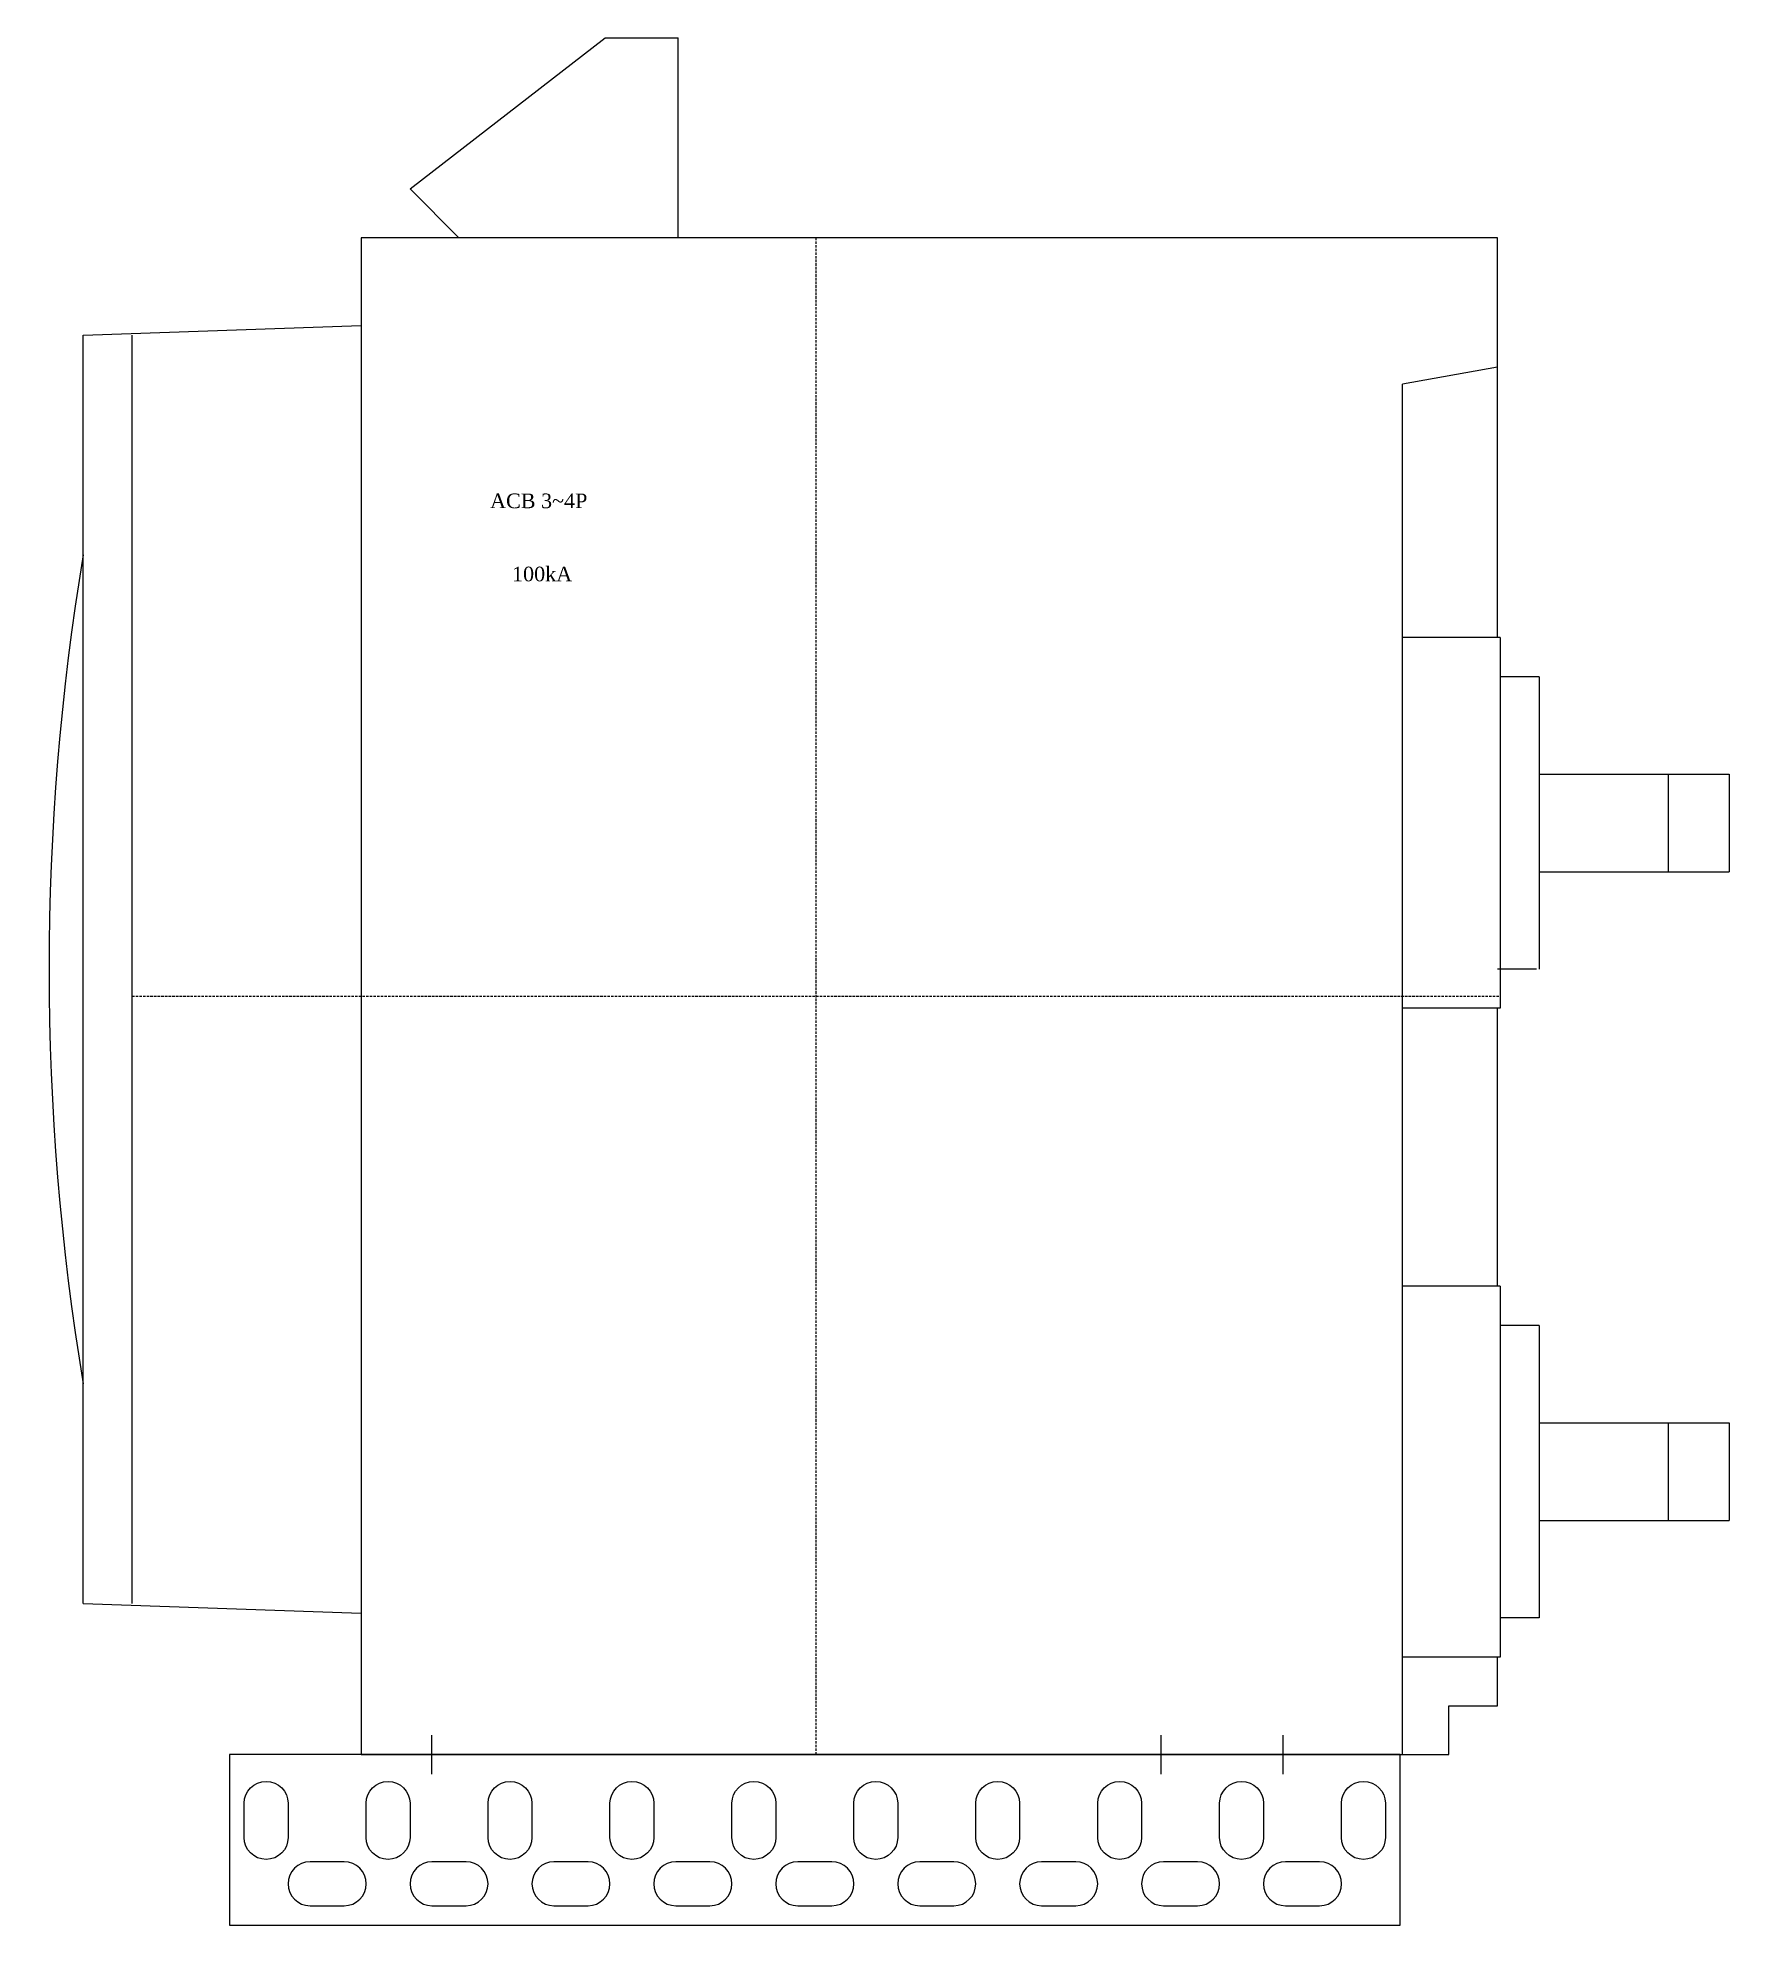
# Model space of a CAD drawing. Extents: x -2 to 344, y 0 to 387.
import ezdxf
from ezdxf.enums import TextEntityAlignment as Align

# ---------------------------------------------------------------- set-up
doc = ezdxf.new("R2010")
doc.units = 0
doc.linetypes.add('DASHED', pattern=[0.75, 0.5, -0.25])
for name, color, linetype in [('--4N-THT. MCB-MCCB-ACB', 124, 'CONTINUOUS'), ('--5N-THT. SUPPORT', 11, 'CONTINUOUS'), ('--8N-THT. FIXING HOLE', 4, 'CONTINUOUS')]:
    doc.layers.add(name, color=color, linetype=linetype)
doc.styles.add('VNI-TNR-DIM', font='times.ttf')

# ---------------------------------------------------------------- blocks, each defined once
blk = doc.blocks.new('06 - N - SC ACB CHIẾU HÔNG NW4B~50H')
at = {"layer": '--4N-THT. MCB-MCCB-ACB'}
for p, q in [((57, 165.5), (97, 196.5)), ((97, 196.5), (112, 196.5)), ((112, 155.5), (112, 196.5)), ((57, 165.5), (67, 155.5)), ((47, 155.5), (47, -155.5)), ((280, 155.5), (47, 155.5)), ((280, 73.5), (280, 155.5)), ((-10, 135.5), (47, 137.49)), ((-10, -124.5), (-10, 135.5)), ((280, 128.94), (260.5, 125.5)), ((260.5, -155.5), (260.5, 125.5)), ((280.5, 73.5), (260.5, 73.5)), ((280.5, 73.5), (280.5, -2.5)), ((288.5, 65.5), (280.5, 65.5)), ((288.5, 65.5), (288.5, 5.5)), ((288.5, 45.5), (327.5, 45.5)), ((315, 45.5), (315, 25.5)), ((327.5, 45.5), (327.5, 25.5)), ((288.5, 25.5), (327.5, 25.5)), ((288, 5.5), (280, 5.5)), ((280.5, -2.5), (260.5, -2.5)), ((280, -59.5), (280, -2.5)), ((280.5, -59.5), (260.5, -59.5)), ((280.5, -59.5), (280.5, -135.5)), ((288.5, -67.5), (280.5, -67.5)), ((288.5, -67.5), (288.5, -127.5)), ((288.5, -87.5), (327.5, -87.5)), ((315, -87.5), (315, -107.5)), ((327.5, -87.5), (327.5, -107.5)), ((288.5, -107.5), (327.5, -107.5)), ((-10, -124.5), (47, -126.49)), ((288.5, -127.5), (280.5, -127.5)), ((280.5, -135.5), (260.5, -135.5)), ((280, -145.5), (280, -135.5)), ((270, -155.5), (270, -145.5)), ((270, -145.5), (280, -145.5)), ((47, -155.5), (270, -155.5))]:
    blk.add_line(p, q, dxfattribs=at)
at = {"layer": '--4N-THT. MCB-MCCB-ACB', "color": 6, "linetype": 'DASHED'}
for p, q in [((140.25, -155.5), (140.25, 155.5)), ((0, 0), (280.5, 0))]:
    blk.add_line(p, q, dxfattribs=at)
at = {"layer": '--4N-THT. MCB-MCCB-ACB', "color": 1}
blk.add_line((0, -124.5), (0, 135.5), dxfattribs=at)
at = {"layer": '--4N-THT. MCB-MCCB-ACB', "color": 4}
for p, q in [((61.5, -159.5), (61.5, -151.5)), ((211, -159.5), (211, -151.5)), ((236, -159.5), (236, -151.5))]:
    blk.add_line(p, q, dxfattribs=at)
at = {"layer": '--4N-THT. MCB-MCCB-ACB'}
blk.add_arc((502.57, 5.5), 519.57, 170.5843, 189.4157, dxfattribs=at)
at = {"layer": '--5N-THT. SUPPORT', "color": 4}
blk.add_lwpolyline([(20, -190.5), (260, -190.5), (260, -155.5), (20, -155.5)], close=True, dxfattribs=at)
at = {"layer": '--8N-THT. FIXING HOLE'}
for points in [[(32, -165.5), (32, -172.5, -1), (23, -172.5), (23, -165.5, -1)], [(57, -165.5), (57, -172.5, -1), (48, -172.5), (48, -165.5, -1)], [(82, -165.5), (82, -172.5, -1), (73, -172.5), (73, -165.5, -1)], [(107, -165.5), (107, -172.5, -1), (98, -172.5), (98, -165.5, -1)], [(132, -165.5), (132, -172.5, -1), (123, -172.5), (123, -165.5, -1)], [(157, -165.5), (157, -172.5, -1), (148, -172.5), (148, -165.5, -1)], [(182, -165.5), (182, -172.5, -1), (173, -172.5), (173, -165.5, -1)], [(207, -165.5), (207, -172.5, -1), (198, -172.5), (198, -165.5, -1)], [(232, -165.5), (232, -172.5, -1), (223, -172.5), (223, -165.5, -1)], [(257, -165.5), (257, -172.5, -1), (248, -172.5), (248, -165.5, -1)], [(43.5, -177.5), (36.5, -177.5, 1), (36.5, -186.5), (43.5, -186.5, 1)], [(68.5, -177.5), (61.5, -177.5, 1), (61.5, -186.5), (68.5, -186.5, 1)], [(93.5, -177.5), (86.5, -177.5, 1), (86.5, -186.5), (93.5, -186.5, 1)], [(118.5, -177.5), (111.5, -177.5, 1), (111.5, -186.5), (118.5, -186.5, 1)], [(143.5, -177.5), (136.5, -177.5, 1), (136.5, -186.5), (143.5, -186.5, 1)], [(168.5, -177.5), (161.5, -177.5, 1), (161.5, -186.5), (168.5, -186.5, 1)], [(193.5, -177.5), (186.5, -177.5, 1), (186.5, -186.5), (193.5, -186.5, 1)], [(218.5, -177.5), (211.5, -177.5, 1), (211.5, -186.5), (218.5, -186.5, 1)], [(243.5, -177.5), (236.5, -177.5, 1), (236.5, -186.5), (243.5, -186.5, 1)]]:
    blk.add_lwpolyline(points, format="xyb", close=True, dxfattribs=at)
at = {"layer": '--4N-THT. MCB-MCCB-ACB', "color": 3, "style": 'VNI-TNR-DIM'}
for s, p in [('ACB 3~4P', (83.39, 101.55)), ('100kA', (84.08, 86.55))]:
    blk.add_text(s, height=3, dxfattribs=at).set_placement(p, align=Align.MIDDLE_CENTER)
for tag, p in [('4000~5000A', (83.39, 96.55)), ('NW4B~50H13F2', (84.08, 91.55))]:
    blk.add_attdef(tag, text='', height=3, dxfattribs=at).set_placement(p, align=Align.MIDDLE_CENTER)

msp = doc.modelspace()

# ---------------------------------------------------------------- block references
msp.add_blockref('06 - N - SC ACB CHIẾU HÔNG NW4B~50H', (16.999986, 190.5))

doc.saveas('drawing.dxf')
